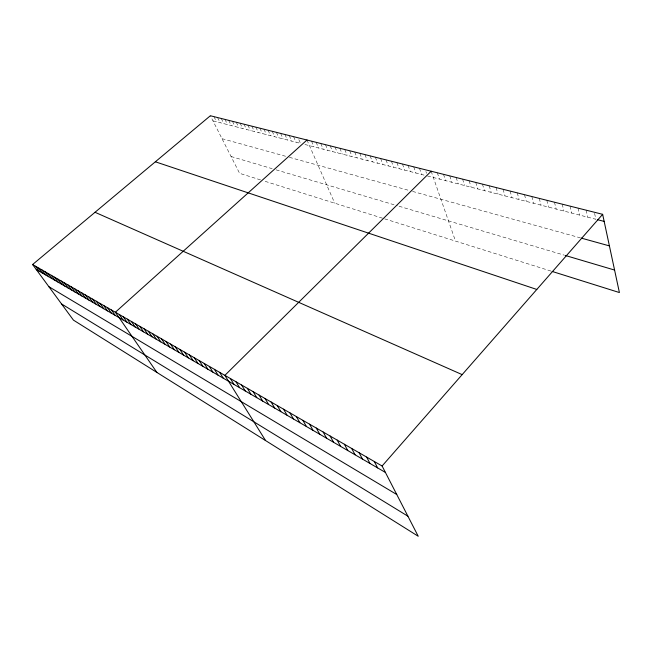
<?xml version="1.0" encoding="UTF-8"?>
<svg xmlns="http://www.w3.org/2000/svg" width="652" height="652" viewBox="0 0 652 652"><rect width="100%" height="100%" fill="white"/><g stroke="black" fill="none" stroke-linecap="round" stroke-linejoin="round"><path stroke-width="0.49" stroke-dasharray="3.26 2.44" d="M212.968 120.856L300.499 143.358L298.005 137.768M304.949 144.5L424.591 175.249M427.484 175.999L595.887 219.276L594.331 212.226M222.006 138.672L286.032 156.39M289.382 157.319L408.926 190.408M412.577 191.419L580.435 237.874M231.052 156.504L272.186 168.681M276.138 169.854L397.329 205.73M399.057 206.244L564.436 255.209M260.507 179.895L239.594 173.326L210.368 115.746M265.193 181.362L383.857 218.616M384.68 218.868L551.225 271.15M213.962 116.651L216.554 121.785M217.589 117.564L220.18 122.715M221.256 118.485L223.84 123.652M224.948 119.414L227.532 124.605M228.681 120.351L231.264 125.559M232.446 121.296L235.022 126.529M236.252 122.25L238.828 127.507M240.091 123.22L242.658 128.493M243.97 124.19L246.529 129.487M247.882 125.176L250.441 130.49M251.835 126.17L254.394 131.508M255.828 127.173L258.379 132.535M259.855 128.183L262.406 133.57M263.93 129.21L266.472 134.614M268.037 130.237L270.572 135.665M272.194 131.28L274.72 136.733M276.383 132.34L278.909 137.808M280.621 133.399L283.139 138.9M284.9 134.475L287.41 139.993M289.227 135.567L291.729 141.101M293.587 136.659L296.089 142.226M306.97 140.025L334.737 203.196M311.517 141.166L313.987 146.822M316.114 142.323L318.575 148.004M320.768 143.489L323.221 149.194M325.462 144.671L327.907 150.4M330.214 145.861L332.642 151.623M335.014 147.067L337.434 152.853M339.863 148.289L342.276 154.092M344.761 149.52L347.174 155.355M349.725 150.767L352.121 156.627M354.737 152.022L357.117 157.906M359.798 153.293L362.17 159.21M364.924 154.581L367.288 160.522M370.108 155.885L372.455 161.851M375.34 157.205L377.679 163.196M380.638 158.534L382.968 164.557M386 159.879L388.307 165.926M391.42 161.24L393.718 167.32M396.897 162.617L399.187 168.721M402.447 164.011L404.713 170.139M408.054 165.421L410.312 171.582M413.735 166.847L415.968 173.033M419.472 168.289L421.689 174.508M425.911 171.533L426.538 173.318M431.159 171.231L455.503 241.101M437.296 172.772L439.456 179.072M443.499 174.328L445.65 180.661M449.782 175.91L451.909 182.275M456.147 177.507L458.258 183.905M462.594 179.129L464.68 185.559M469.122 180.767L471.184 187.23M475.732 182.43L477.769 188.917M482.423 184.108L484.444 190.637M489.204 185.812L491.2 192.373M496.074 187.54L498.046 194.133M503.042 189.292L504.982 195.918M510.092 191.06L512.007 197.719M517.24 192.853L519.131 199.553M524.485 194.679L526.343 201.403M531.828 196.521L533.654 203.285M539.269 198.387L541.062 205.184M546.808 200.286L548.577 207.116M554.453 202.21L556.189 209.072M562.211 204.157L563.915 211.061M570.068 206.13L571.739 213.074M578.039 208.135L579.677 215.111M586.124 210.164L587.721 217.181"/><path stroke-width="0.98" d="M382.096 465.993L602.644 214.321L210.368 115.746L32.6 264.533L73.431 320.116L418.225 536.254L382.096 465.993L32.6 264.533M431.159 171.231L224.867 375.365L265.568 440.556M306.97 140.025L115.363 312.235L156.887 372.431M597.729 219.748L604.168 221.403M581.413 238.143L609.408 245.894M565.365 255.486L614.583 270.058M552.105 271.428L619.4 292.552L602.644 214.321M155.355 161.794L536.8 289.455M95.029 212.283L462.162 374.623M36.235 269.488L385.405 472.423M48.9 286.717L396.766 494.526M61.532 303.93L407.916 516.205M35.64 266.285L39.283 271.256M41.826 269.846L45.477 274.851M38.721 268.062L42.364 273.049M44.964 271.656L48.615 276.684M51.337 275.331L55.004 280.393M48.134 273.481L51.793 278.526M54.572 277.198L58.248 282.275M61.149 280.988L64.833 286.106M57.849 279.089L61.524 284.182M64.499 282.919L68.175 288.045M67.873 284.867L71.557 290.018M74.744 288.828L78.436 294.011M71.288 286.831L74.98 292.006M78.232 290.833L81.932 296.041M81.761 292.87L85.461 298.094M88.933 297.002L92.641 302.267M85.331 294.924L89.031 300.173M92.584 299.113L96.292 304.394M96.276 301.232L99.984 306.538M100.001 303.384L103.717 308.706M103.774 305.56L107.498 310.898M111.451 309.985L115.176 315.364M107.596 307.76L111.313 313.123M119.308 314.517L123.032 319.936M123.309 316.823L127.034 322.259M127.352 319.154L131.076 324.606M131.443 321.509L135.176 326.986M135.583 323.897L139.316 329.399M139.781 326.31L143.505 331.827M144.019 328.755L147.751 334.297M148.314 331.232L152.038 336.791M152.658 333.734L156.39 339.317M157.059 336.277L160.783 341.876M161.509 338.844L165.241 344.46M166.024 341.444L169.748 347.084M170.588 344.069L174.312 349.733M175.209 346.734L178.933 352.422M179.895 349.439L183.611 355.136M184.63 352.17L188.346 357.891M189.439 354.941L193.147 360.686M194.304 357.744L198.012 363.506M199.227 360.58L202.935 366.367M204.223 363.457L207.923 369.268M209.284 366.375L212.976 372.21M214.41 369.334L218.102 375.185M219.602 372.325L223.286 378.201M230.368 378.527L234.035 384.444M235.942 381.746L239.61 387.687M241.599 385.006L245.25 390.964M247.328 388.315L250.979 394.297M253.147 391.665L256.79 397.671M259.056 395.071L262.683 401.094M265.038 398.519L268.657 404.574M271.118 402.023L274.728 408.095M277.287 405.577L280.882 411.673M283.547 409.187L287.125 415.3M289.895 412.846L293.465 418.983M296.342 416.563L299.896 422.724M302.887 420.336L306.432 426.522M309.537 424.167L313.058 430.377M316.285 428.062L319.798 434.289M323.147 432.015L326.636 438.266M330.108 436.025L333.579 442.3M337.182 440.1L340.629 446.4M344.37 444.248L347.793 450.565M351.672 448.454L355.079 454.794M359.089 452.732L362.479 459.098M366.636 457.085L369.994 463.466M374.305 461.502L377.638 467.908"/></g></svg>
